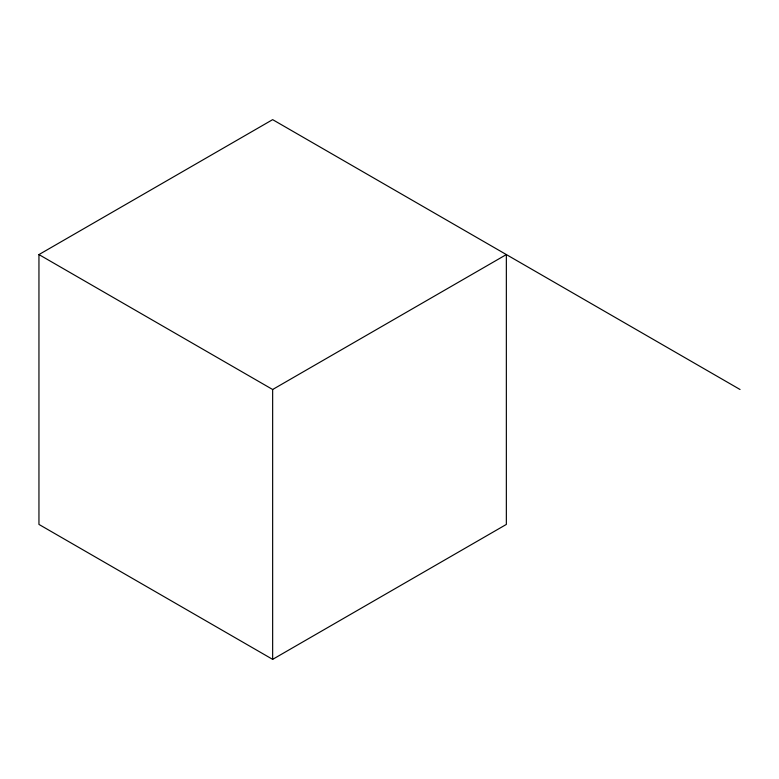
<?xml version="1.0" encoding="UTF-8"?>
<svg xmlns="http://www.w3.org/2000/svg" width="779" height="779" viewBox="0 0 779 779"><rect width="100%" height="100%" fill="white"/><g stroke="black" fill="none" stroke-linecap="round" stroke-linejoin="round"><path stroke-width="1.17" d="M38.95 254.577L272.65 389.5L506.35 254.577L506.35 524.423L272.65 659.355L38.95 524.423L38.95 254.577L272.65 119.645L740.05 389.5M272.65 389.5L272.65 659.355"/></g></svg>
